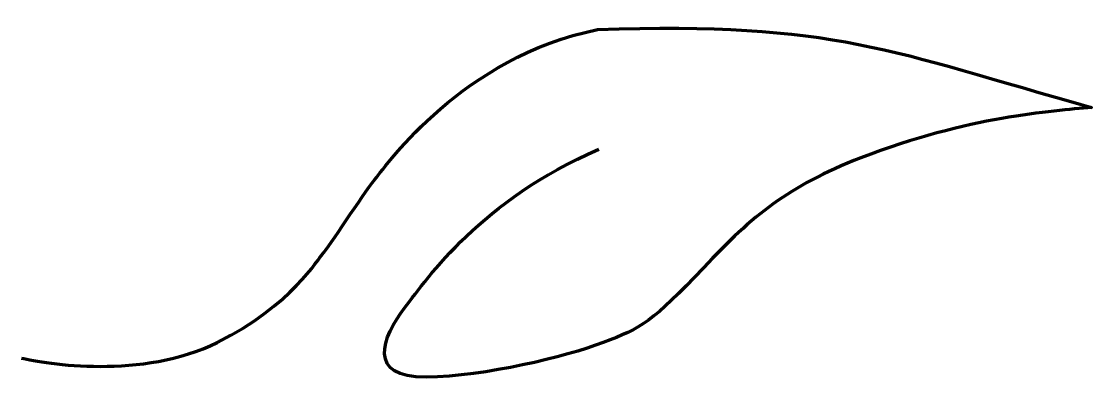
# Model space of a CAD drawing. Extents: x 1101 to 1907, y -1266 to -996.
import ezdxf

# ---------------------------------------------------------------- set-up
doc = ezdxf.new("R2010")
doc.units = 0
doc.header["$MEASUREMENT"] = 0
doc.layers.add('rictusempra_path', color=7, linetype='Continuous', lineweight=0)

msp = doc.modelspace()

# ---------------------------------------------------------------- linework, layer by layer
at = {"layer": 'rictusempra_path', "color": 7, "lineweight": 140}
msp.add_open_spline([(1100.69, -1249.56), (1118.49, -1253.91), (1192.14, -1265.78), (1248.32, -1237.69), (1304.49, -1209.6), (1325.09, -1173.9), (1327.44, -1171.36), (1332.39, -1166.02), (1357.51, -1126.85), (1367.2, -1114.79), (1376.89, -1102.72), (1433.26, -1022.81), (1534.93, -1001.84), (1714.14, -995.71), (1756.08, -1018.26), (1907.4, -1060.59), (1877.33, -1063.36), (1814.82, -1067.31), (1733.33, -1098.57), (1677.95, -1120.52), (1652.64, -1141.34), (1614.76, -1181.56), (1576.47, -1222.19), (1567.97, -1226.94), (1539.29, -1237.82), (1510.6, -1248.7), (1450.47, -1263.34), (1405.77, -1263.93), (1361.07, -1264.52), (1372.34, -1234.26), (1389.75, -1211.51), (1407.15, -1188.76), (1447.31, -1130.41), (1535.92, -1092.04)], degree=3, knots=[0, 0, 0, 0, 1, 1, 1, 2, 2, 2, 3, 3, 3, 4, 4, 4, 5, 5, 5, 6, 6, 6, 7, 7, 7, 8, 8, 8, 9, 9, 9, 10, 10, 10, 11, 11, 11, 11], dxfattribs=at)

doc.saveas('drawing.dxf')
